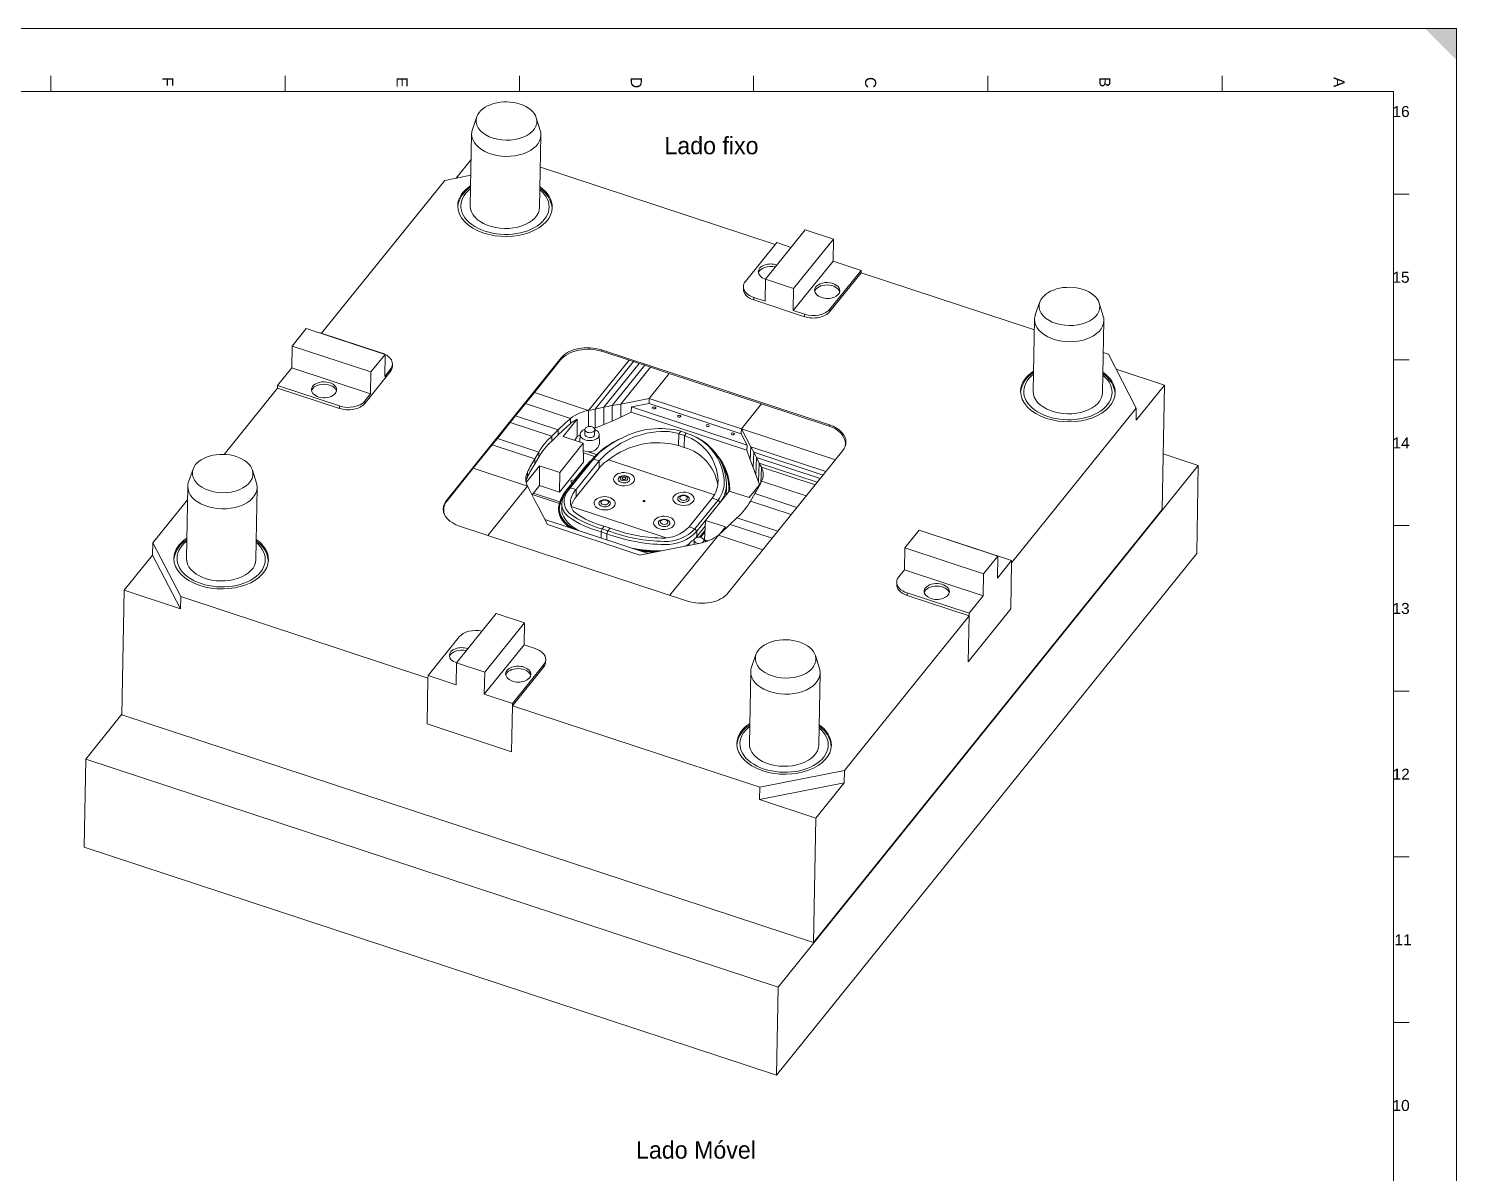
# Model space of a CAD drawing. Header units: millimetres. Extents: x 0 to 1189, y 0 to 841.
# Drawn here: x 736.1 to 1189, y 477.7 to 841 of the extents above; entities that cross this region are included whole.
import ezdxf

# ---------------------------------------------------------------- set-up
doc = ezdxf.new("R2010")
doc.units = ezdxf.units.MM
doc.linetypes.add('________________', pattern=[0])

# ---------------------------------------------------------------- blocks, each defined once
blk = doc.blocks.new('D_FRAME_DRAWING@13')
blk.add_hatch(color=7).paths.add_polyline_path([(1189, 841), (1179, 841), (1189, 831)])
at = {"color": 7, "linetype": '________________', "lineweight": 9}
for p, q in [((1189, 841), (0, 841)), ((1189, 0), (1189, 841)), ((743.12, 821), (743.12, 826)), ((817.44, 821), (817.44, 826)), ((891.75, 821), (891.75, 826)), ((966.06, 821), (966.06, 826)), ((1040.38, 821), (1040.38, 826)), ((1114.69, 821), (1114.69, 826)), ((1169, 821), (20, 821)), ((1169, 20), (1169, 821)), ((1169, 788.44), (1174, 788.44)), ((1169, 735.87), (1174, 735.87)), ((1169, 683.31), (1174, 683.31)), ((1169, 630.75), (1174, 630.75)), ((1169, 578.19), (1174, 578.19)), ((1169, 525.62), (1174, 525.62))]:
    blk.add_line(p, q, dxfattribs=at)
at = {"color": 7, "char_height": 3.5, "attachment_point": 1, "rotation": 270}
for s, insert in [('{\\fArial;F}', (781.97, 825.62)), ('{\\fArial;E}', (856.29, 825.62)), ('{\\fArial;D}', (930.6, 825.62)), ('{\\fArial;C}', (1004.91, 825.62)), ('{\\fArial;B}', (1079.22, 825.62)), ('{\\fArial;A}', (1153.54, 825.62))]:
    blk.add_mtext(s, dxfattribs=dict(at, insert=insert))
at = {"color": 7, "char_height": 3.5, "attachment_point": 1}
for s, insert in [('{\\fArial;16}', (1168.72, 816.42)), ('{\\fArial;15}', (1168.69, 763.85)), ('{\\fArial;14}', (1168.73, 711.29)), ('{\\fArial;13}', (1168.72, 658.74)), ('{\\fArial;12}', (1168.75, 606.17)), ('{\\fArial;11}', (1169.38, 553.61)), ('{\\fArial;10}', (1168.73, 501.05))]:
    blk.add_mtext(s, dxfattribs=dict(at, insert=insert))
blk = doc.blocks.new('D_FRAME_VIEW@1465')
at = {"color": 253, "linetype": '________________', "lineweight": 9, "true_color": 0xbeb69e}
for p, q in [((878.28, 813.05), (876.86, 808.99)), ((898.39, 808.6), (897.12, 812.71)), ((876.6, 807.58), (876.19, 784.71)), ((898.19, 784.32), (898.6, 807.18)), ((871.7, 793.54), (876.46, 799.45)), ((829.02, 744.32), (868.07, 792.83)), ((876.37, 794.46), (868.07, 792.83)), ((898.42, 796.98), (972.88, 772.45)), ((982.43, 777.11), (969.83, 761.45)), ((991.36, 774.17), (982.43, 777.11)), ((973.38, 773.07), (963.48, 760.77)), ((977.97, 771.56), (973.38, 773.07)), ((978.76, 758.51), (991.36, 774.17)), ((991.24, 767.19), (991.36, 774.17)), ((978.63, 751.53), (991.24, 767.19)), ((1000.16, 764.25), (991.24, 767.19)), ((969.7, 754.47), (969.83, 761.45)), ((969.83, 761.45), (978.76, 758.51)), ((990.25, 751.17), (1000.15, 763.47)), ((990.26, 751.95), (1000.16, 764.25)), ((1000.16, 764.25), (1000.15, 763.47)), ((1000.15, 763.47), (1055.11, 745.37)), ((962.83, 759.11), (962.82, 758.34)), ((978.63, 751.53), (978.76, 758.51)), ((966.13, 755.65), (966.12, 754.88)), ((966.12, 754.88), (982.19, 749.58)), ((966.13, 755.65), (969.7, 754.47)), ((990.26, 751.95), (990.25, 751.17)), ((1056.84, 754.24), (1055.42, 750.18)), ((1076.96, 749.79), (1075.69, 753.9)), ((978.63, 751.53), (982.2, 750.36)), ((982.2, 750.36), (982.19, 749.58)), ((1055.17, 748.77), (1054.76, 725.9)), ((1076.75, 725.5), (1077.16, 748.37)), ((824.16, 745.86), (819.66, 740.27)), ((849.16, 737.63), (824.16, 745.86)), ((828.54, 744.48), (828.5, 744.44)), ((848.18, 738.01), (828.54, 744.48)), ((819.53, 733.3), (819.66, 740.27)), ((819.66, 740.27), (844.66, 732.04)), ((917.81, 738.65), (917.82, 739.05)), ((990.14, 715.24), (917.82, 739.05)), ((844.66, 732.04), (849.16, 737.63)), ((849.03, 730.65), (849.16, 737.63)), ((851.46, 733.77), (851.48, 734.55)), ((905.06, 736.54), (868.6, 691.24)), ((905.06, 736.54), (905.05, 736.12)), ((1076.98, 738.17), (1078.59, 737.64)), ((1078.59, 737.64), (1087.44, 720.58)), ((819.53, 733.3), (815.03, 727.71)), ((819.53, 733.3), (844.53, 725.06)), ((842.72, 722.05), (850.82, 732.12)), ((844.53, 725.06), (844.66, 732.04)), ((849.03, 730.65), (850.83, 732.89)), ((850.83, 732.89), (850.82, 732.12)), ((1096.37, 727.88), (1081.03, 732.94)), ((798.07, 705.88), (815.02, 726.93)), ((815.03, 727.71), (815.02, 726.93)), ((815.02, 726.93), (834.66, 720.46)), ((815.03, 727.71), (834.67, 721.24)), ((842.73, 722.83), (844.53, 725.06)), ((1087.37, 716.7), (1096.37, 727.88)), ((1096.37, 727.88), (1095.66, 688.35)), ((834.67, 721.24), (834.66, 720.46)), ((842.73, 722.83), (842.72, 722.05)), ((1087.44, 720.58), (1047.89, 671.46)), ((1087.37, 716.7), (1087.44, 720.58)), ((990.14, 715.24), (990.13, 714.83)), ((957.88, 661.84), (994.35, 707.13)), ((1107.12, 702.37), (973.86, 536.86)), ((1095.98, 706.04), (1107.12, 702.37)), ((1107.12, 702.37), (1106.61, 674.46)), ((788.24, 701.22), (786.82, 697.16)), ((808.36, 696.77), (807.09, 700.88)), ((786.57, 695.75), (786.15, 672.88)), ((808.15, 672.48), (808.56, 695.35)), ((775.47, 677.81), (786.49, 691.5)), ((868.59, 690.82), (868.6, 691.24)), ((985.05, 550.97), (1095.66, 688.35)), ((872.8, 683.14), (945.12, 659.32)), ((1014.03, 676.26), (1018.53, 681.85)), ((1018.53, 681.85), (1043.53, 673.62)), ((775.4, 673.93), (775.47, 677.81)), ((775.47, 677.81), (784.32, 660.74)), ((1013.9, 669.28), (1014.03, 676.26)), ((1039.03, 668.02), (1014.03, 676.26)), ((1028.26, 678.7), (1047.9, 672.23)), ((766.4, 662.75), (775.4, 673.93)), ((775.4, 673.93), (784.25, 656.87)), ((973.36, 508.95), (1106.61, 674.46)), ((1043.53, 673.62), (1039.03, 668.02)), ((1043.4, 666.64), (1043.53, 673.62)), ((1047.9, 672.23), (1043.4, 666.64)), ((1047.89, 671.46), (1047.63, 656.88)), ((1047.89, 671.46), (1047.63, 656.88)), ((1047.9, 672.23), (1047.89, 671.46)), ((1012.1, 667.04), (1013.9, 669.28)), ((1038.9, 661.05), (1013.9, 669.28)), ((1038.9, 661.05), (1039.03, 668.02)), ((766.4, 662.75), (765.68, 623.22)), ((784.25, 656.87), (766.4, 662.75)), ((1011.46, 665.39), (1011.44, 664.61)), ((1014.76, 661.93), (1014.74, 661.15)), ((1034.4, 655.46), (1014.76, 661.93)), ((784.25, 656.87), (784.32, 660.74)), ((862.76, 634.91), (784.32, 660.74)), ((1014.74, 661.15), (1034.38, 654.68)), ((1034.12, 640.11), (1047.63, 656.88)), ((1034.12, 640.11), (1047.63, 656.88)), ((1038.9, 661.05), (1034.4, 655.46)), ((871.82, 639.72), (884.43, 655.38)), ((893.36, 652.44), (880.75, 636.78)), ((884.43, 655.38), (893.36, 652.44)), ((893.23, 645.46), (893.36, 652.44)), ((1034.38, 654.68), (994.84, 605.56)), ((1034.38, 654.68), (1034.12, 640.11)), ((1034.38, 654.68), (1034.12, 640.11)), ((1034.4, 655.46), (1034.38, 654.68)), ((862.77, 635.69), (872.67, 647.99)), ((893.23, 645.46), (880.63, 629.81)), ((893.23, 645.46), (896.8, 644.29)), ((871.7, 632.75), (871.82, 639.72)), ((880.75, 636.78), (871.82, 639.72)), ((899.46, 639.17), (889.56, 626.86)), ((899.46, 639.17), (899.45, 638.39)), ((900.09, 640.05), (900.1, 640.82)), ((966.81, 642.41), (965.39, 638.35)), ((986.92, 637.96), (985.65, 642.07)), ((862.76, 634.91), (862.49, 620.34)), ((862.76, 634.91), (862.49, 620.34)), ((862.77, 635.69), (862.76, 634.91)), ((871.7, 632.75), (862.77, 635.69)), ((880.63, 629.81), (880.75, 636.78)), ((889.54, 626.09), (899.45, 638.39)), ((965.13, 636.94), (964.72, 614.07)), ((986.72, 613.67), (987.13, 636.54)), ((889.56, 626.86), (880.63, 629.81)), ((889.54, 626.09), (889.28, 611.52)), ((889.54, 626.09), (889.28, 611.52)), ((889.56, 626.86), (889.54, 626.09)), ((967.98, 600.26), (889.54, 626.09)), ((754.23, 609.2), (765.69, 623.43)), ((765.68, 623.22), (985.05, 550.97)), ((862.49, 620.34), (889.28, 611.52)), ((862.49, 620.34), (889.28, 611.52)), ((754.23, 609.2), (753.72, 581.29)), ((973.86, 536.86), (754.23, 609.2)), ((967.98, 600.26), (994.84, 605.56)), ((994.77, 601.68), (994.84, 605.56)), ((967.91, 596.38), (994.77, 601.68)), ((967.91, 596.38), (967.98, 600.26)), ((994.77, 601.68), (985.76, 590.5)), ((985.76, 590.5), (967.91, 596.38)), ((985.76, 590.5), (985.05, 550.97)), ((753.72, 581.29), (973.36, 508.95)), ((973.86, 536.86), (973.36, 508.95))]:
    blk.add_line(p, q, dxfattribs=at)
at = {"color": 9, "linetype": '________________', "lineweight": 9, "true_color": 0xb1b1f0}
for p, q in [((926.56, 735.77), (918.26, 738.51)), ((904.83, 735.86), (896.51, 725.52)), ((913.73, 719.85), (926.56, 735.77)), ((915.84, 720.26), (927.96, 735.31)), ((918.55, 720.83), (929.74, 734.73)), ((921.2, 721.36), (931.5, 734.15)), ((927.96, 735.31), (926.56, 735.77)), ((929.74, 734.73), (927.96, 735.31)), ((931.5, 734.15), (929.74, 734.73)), ((933.35, 733.54), (931.5, 734.15)), ((923.95, 721.86), (933.35, 733.54)), ((932.94, 723.64), (939.32, 731.57)), ((933.35, 733.54), (939.32, 731.57)), ((939.32, 731.57), (968.59, 721.93)), ((896.51, 725.52), (893.69, 722.01)), ((913.73, 719.85), (896.51, 725.52)), ((893.69, 722.01), (890.53, 718.1)), ((908.02, 717.29), (893.69, 722.01)), ((915.84, 720.26), (913.73, 719.85)), ((915.84, 720.26), (915.77, 714.19)), ((918.55, 720.83), (915.84, 720.26)), ((918.55, 720.83), (918.5, 715.34)), ((921.2, 721.36), (921.14, 716.47)), ((923.95, 721.86), (921.2, 721.36)), ((923.95, 721.86), (923.9, 717.68)), ((923.95, 721.86), (932.94, 723.64)), ((927.29, 720.93), (927.26, 719.32)), ((932.91, 722.04), (927.29, 720.93)), ((963.99, 708.84), (927.29, 720.93)), ((932.94, 723.64), (932.91, 722.04)), ((932.91, 722.04), (962.14, 712.41)), ((932.94, 723.64), (962.2, 714)), ((962.2, 714), (968.59, 721.93)), ((968.59, 721.93), (989.69, 714.98)), ((888.85, 716.01), (884.79, 710.97)), ((890.53, 718.1), (888.85, 716.01)), ((902.01, 711.68), (888.85, 716.01)), ((904.06, 713.65), (890.53, 718.1)), ((910.08, 717.04), (905.69, 711.59)), ((908.02, 717.29), (908.02, 715.7)), ((910.08, 711.52), (910.08, 717.04)), ((913.73, 719.85), (913.68, 714.71)), ((918.5, 715.34), (921.14, 716.47)), ((921.14, 716.47), (923.9, 717.68)), ((923.9, 717.68), (927.26, 719.32)), ((963.94, 707.24), (927.26, 719.32)), ((904.06, 713.65), (902.01, 711.68)), ((904.06, 712.06), (902.01, 710.09)), ((902.01, 711.68), (902.01, 710.09)), ((904.06, 713.65), (904.06, 712.06)), ((905.69, 711.59), (912.04, 709.49)), ((910.08, 711.52), (909.36, 710.37)), ((910.08, 711.52), (911.01, 712.13)), ((911.02, 712.26), (910.92, 709.86)), ((912.53, 713.77), (912.54, 712.19)), ((915.77, 714.19), (915.54, 714.1)), ((915.59, 712.14), (915.65, 713.71)), ((915.77, 714.19), (918.5, 715.34)), ((917.12, 709.3), (917.11, 712.15)), ((942.26, 708.69), (942.33, 712.43)), ((942.33, 712.43), (943, 713.26)), ((942.33, 712.43), (944.14, 711.83)), ((943, 713.26), (944.82, 712.66)), ((944.08, 708.1), (944.14, 711.83)), ((944.14, 711.83), (944.82, 712.66)), ((944.82, 712.66), (946.78, 711.88)), ((947.18, 711.69), (946.78, 711.88)), ((962.2, 714), (962.14, 712.41)), ((962.14, 712.41), (963.99, 708.84)), ((962.2, 714), (965.16, 708.29)), ((962.2, 714), (991.98, 704.19)), ((883.11, 708.88), (877.14, 701.46)), ((884.79, 710.97), (883.11, 708.88)), ((896.64, 704.43), (883.11, 708.88)), ((897.95, 706.63), (884.79, 710.97)), ((897.95, 706.63), (896.64, 704.43)), ((897.95, 706.63), (897.96, 705.05)), ((912.04, 709.49), (904.54, 700.18)), ((912.04, 709.49), (912.11, 703.39)), ((912.59, 706.93), (912.07, 707.16)), ((912.59, 706.93), (913.3, 706.77)), ((913.3, 706.77), (916.21, 705.81)), ((924.22, 711.07), (923.94, 710.94)), ((942.26, 708.69), (944.08, 708.1)), ((963.99, 708.84), (963.94, 707.24)), ((963.94, 707.24), (965, 704.14)), ((965.16, 708.29), (965, 704.14)), ((966.12, 706.56), (965.16, 708.29)), ((965.16, 708.29), (988.97, 700.45)), ((995.17, 708.63), (995.18, 709.21)), ((898.19, 702.27), (893.92, 696.97)), ((897.96, 705.05), (896.64, 702.84)), ((896.64, 704.43), (896.64, 702.84)), ((898.19, 702.27), (898.14, 696.01)), ((904.54, 700.18), (898.19, 702.27)), ((912.11, 703.39), (904.49, 693.92)), ((907.27, 694.98), (914.59, 704.07)), ((907.91, 695.32), (915.23, 704.41)), ((909.29, 697.77), (912.97, 702.34)), ((909.77, 694.71), (917.09, 703.8)), ((912.08, 706.41), (915.63, 705.24)), ((914.59, 704.07), (915.23, 704.41)), ((917.09, 703.8), (915.23, 704.41)), ((917.05, 701.52), (917.09, 703.8)), ((920.02, 704.14), (953.64, 693.06)), ((965, 704.14), (965.93, 701.72)), ((966.12, 706.56), (965.93, 701.72)), ((966.12, 706.56), (988.07, 699.33)), ((966.99, 704.88), (966.77, 699.44)), ((967.84, 703.14), (966.99, 704.88)), ((966.99, 704.88), (987.18, 698.23)), ((967.84, 703.14), (967.6, 697.13)), ((968.53, 701.8), (967.84, 703.14)), ((967.84, 703.14), (986.25, 697.07)), ((868.82, 691.12), (877.14, 701.46)), ((894.36, 695.79), (877.14, 701.46)), ((894.29, 700.24), (894.3, 698.66)), ((904.54, 700.18), (904.49, 693.92)), ((909.29, 697.77), (909.28, 697.57)), ((909.73, 692.43), (917.05, 701.52)), ((965.93, 701.72), (966.77, 699.44)), ((966.77, 699.44), (967.6, 697.13)), ((968.53, 701.74), (968.34, 696.82)), ((968.53, 701.8), (985.54, 696.2)), ((968.53, 701.8), (968.53, 701.74)), ((894.36, 695.79), (881.79, 680.18)), ((894.36, 695.79), (895.06, 694.45)), ((895.06, 694.45), (895.9, 692.7)), ((896.22, 693.63), (895.77, 693.12)), ((904.47, 690.26), (895.77, 693.12)), ((898.14, 696.01), (896.22, 693.63)), ((904.61, 690.87), (896.22, 693.63)), ((898.14, 696.01), (904.49, 693.92)), ((906.57, 694.39), (908.77, 697.13)), ((907.27, 694.98), (907.91, 695.32)), ((909.77, 694.71), (907.91, 695.32)), ((909.73, 692.43), (909.77, 694.71)), ((950.8, 684.94), (958.3, 694.26)), ((957.43, 694.66), (957.27, 692.98)), ((957.43, 694.66), (957.47, 696.59)), ((958.23, 694.89), (958.19, 694.12)), ((958.3, 694.26), (964.65, 692.17)), ((958.48, 694.88), (958.46, 694.21)), ((958.46, 694.2), (958.48, 694.7)), ((958.48, 694.69), (958.48, 694.88)), ((964.65, 692.17), (968.24, 696.62)), ((965.06, 691.09), (966.46, 693.48)), ((966.46, 693.48), (979.81, 689.08)), ((967.6, 697.13), (967.94, 696.26)), ((968.6, 697.34), (982.72, 692.69)), ((895.9, 692.7), (896.78, 691.02)), ((896.78, 691.02), (897.73, 689.3)), ((900.69, 683.59), (897.73, 689.3)), ((904.16, 688.64), (904.15, 688.45)), ((904.46, 690.43), (904.66, 691.01)), ((904.46, 690.43), (904.71, 690.4)), ((904.66, 691.01), (904.91, 690.97)), ((904.71, 690.4), (904.91, 690.97)), ((905.23, 690.06), (904.72, 690.24)), ((905.23, 690.31), (905.2, 688.37)), ((908.13, 689.36), (938.28, 679.44)), ((952.92, 692), (945.6, 682.91)), ((954.78, 691.38), (947.46, 682.29)), ((952.92, 692), (954.78, 691.38)), ((955.41, 690.62), (954.78, 691.38)), ((965.06, 691.09), (965.08, 691.08)), ((965.08, 691.08), (978, 686.83)), ((867.75, 688.36), (867.73, 687.49)), ((899.82, 685.27), (932.61, 674.47)), ((950.8, 684.9), (948.09, 681.53)), ((950.8, 684.94), (950.5, 678.76)), ((957.15, 682.85), (950.8, 684.94)), ((958.55, 683.65), (960.77, 685.77)), ((960.77, 685.77), (973.71, 681.5)), ((929.96, 673.95), (900.69, 683.59)), ((917.7, 681.29), (917.66, 679.39)), ((917.7, 681.29), (918.03, 682.24)), ((919.51, 680.7), (917.7, 681.29)), ((918.7, 683.08), (918.03, 682.24)), ((919.84, 681.65), (918.03, 682.24)), ((920.52, 682.48), (918.7, 683.08)), ((919.51, 680.7), (919.48, 678.8)), ((919.51, 680.7), (919.84, 681.65)), ((920.52, 682.48), (919.84, 681.65)), ((954.87, 680.29), (939.48, 661.18)), ((945.6, 682.91), (947.46, 682.29)), ((948.09, 681.53), (947.46, 682.29)), ((948.06, 679.81), (947.71, 679.4)), ((950.71, 683.1), (948.06, 679.81)), ((948.09, 681.53), (948.06, 679.81)), ((948.06, 679.81), (948.63, 679.62)), ((950.65, 681.79), (949.43, 680.27)), ((950.63, 681.41), (949.65, 680.2)), ((950.62, 681.21), (949.65, 680)), ((949.65, 680), (949.65, 680.2)), ((954.87, 680.29), (968.99, 675.64)), ((955.58, 680.9), (957.15, 682.85)), ((958.55, 683.65), (958.57, 683.64)), ((958.57, 683.64), (971.9, 679.25)), ((938.95, 675.72), (929.96, 673.95)), ((938.95, 675.72), (941.69, 676.23)), ((941.69, 676.23), (944.34, 676.75)), ((944.45, 676.82), (944.25, 676.73)), ((944.34, 676.75), (947.05, 677.32)), ((944.83, 677.01), (944.45, 676.82)), ((945.77, 677.64), (944.83, 677.01)), ((945.13, 676.92), (944.83, 677.01)), ((945.63, 677.14), (945.63, 677.02)), ((947.18, 678.84), (947.02, 678.69)), ((947.05, 677.32), (949.16, 677.74)), ((947.15, 678.65), (947.15, 677.34)), ((950.24, 677.99), (950.27, 678.59)), ((950.5, 678.76), (951.56, 678.41))]:
    blk.add_line(p, q, dxfattribs=at)
at = {"color": 9, "linetype": '________________', "lineweight": 9, "true_color": 0xb1b1f0, "extrusion": (0, 0, -1)}
for points in [[(-917.09, 703.8, 0.213392), (-938.14, 713.19, 0.066739), (-942.33, 712.43)], [(-946.78, 711.88, 0.288095), (-956.75, 696.8, 0.158372), (-954.78, 691.38)], [(-918.03, 682.24, 0.089942), (-907.86, 686.98, 0.432338), (-907.35, 694.56), (-907.62, 694.94), (-907.91, 695.32), (-907.91, 695.32)], [(-908.6, 682.38, 0.250183), (-904.16, 688.31), (-904.16, 688.42), (-904.15, 688.53), (-904.16, 688.64), (-904.16, 688.64)], [(-909.4, 682.12, 0.237909), (-904.44, 687.96, 0.033046), (-904.41, 688.64)], [(-917.7, 681.29, 0.089749), (-907.27, 686.16, 0.22729), (-905.23, 690.31)], [(-918.7, 683.08, 0.091397), (-909.52, 687.33, 0.227487), (-907.93, 690.62)], [(-910.86, 681.63, 0.191353), (-905.39, 686.94, 0.07666), (-905.2, 688.36)], [(-948.09, 681.53, 0.21498), (-937.79, 677.27, 0.086825), (-919.51, 680.7)], [(-947.46, 682.29, 0.215788), (-937.69, 678.27, 0.085934), (-919.84, 681.65)], [(-945.6, 682.91, 0.219708), (-936.71, 679.32, 0.084093), (-920.52, 682.48)]]:
    blk.add_lwpolyline(points, format="xyb", dxfattribs=at)
at = {"color": 9, "linetype": '________________', "lineweight": 9, "true_color": 0xb1b1f0}
blk.add_lwpolyline([(904.15, 688.46, 0.266225), (907.95, 682.67), (908.16, 682.53), (908.18, 682.52), (908.18, 682.52)], format="xyb", dxfattribs=at)
at = {"color": 253, "linetype": '________________', "lineweight": 9, "true_color": 0xbeb69e}
for centre, radius, start, end in [((880.74, 783.27), 8.62, 121.0434, 172.3459), ((893.66, 783.08), 8.54, 5.1227, 57.1494), ((1059.3, 724.46), 8.62, 121.0434, 172.3459), ((1072.23, 724.27), 8.54, 5.1227, 57.1494), ((790.7, 671.44), 8.62, 121.0434, 172.3459), ((803.63, 671.25), 8.54, 5.1227, 57.1494), ((969.27, 612.63), 8.62, 121.0434, 172.3459), ((982.19, 612.44), 8.54, 5.1227, 57.1494)]:
    blk.add_arc(centre, radius, start, end, dxfattribs=at)
at = {"color": 9, "linetype": '________________', "lineweight": 9, "true_color": 0xb1b1f0}
for centre, radius, start, end in [((915.88, 707.37), 12.66, 99.7923, 128.3932), ((914.59, 707.84), 10.25, 116.1088, 129.8633), ((935.62, 684.59), 25, 74.5825, 128.5877), ((940.09, 693.87), 14.78, 9.0403, 74.345), ((898.64, 698.07), 4.86, 153.3489, 180.1096), ((898.68, 698.11), 4.9, 180.5875, 208.2363), ((898.78, 696.44), 5, 153.5925, 170.2794), ((964.23, 699.49), 4.88, 358.4438, 28.2761), ((964.24, 699.53), 4.88, 333.374, 357.958), ((947.01, 690.22), 12.66, 279.7919, 308.3936), ((936.98, 721.12), 46.37, 261.6829, 266.806)]:
    blk.add_arc(centre, radius, start, end, dxfattribs=at)
at = {"color": 9, "linetype": '________________', "lineweight": 9, "true_color": 0xb1b1f0, "extrusion": (0, 0, -1)}
for centre, radius, start, end in [((-936.42, 688.08), 26.02, 62.0358, 104.6467), ((-939.18, 697.02), 15.62, 108.5427, 178.1793), ((-940.06, 695.78), 17.43, 114.1062, 177.3417), ((-914.04, 709.81), 3.13, 189.4257, 283.6141), ((-934.63, 686.59), 26.59, 41.0904, 66.3087), ((-934.85, 687.34), 26, 41.0323, 65.8721), ((-926.66, 693.59), 12.46, 39.5064, 57.7883), ((-942.01, 694.81), 16.47, 138.1472, 179.7704), ((-942.39, 694.93), 15.84, 147.4729, 180.1482), ((-942.55, 694.75), 15.68, 151.26, 180.1696), ((-913.1, 689.66), 7.89, 4.7346, 42.3782), ((-914.76, 690), 6.86, 5.2136, 43.3291), ((-945.68, 697.52), 9.11, 180.0548, 217.3424), ((-947.56, 696.65), 9.91, 180.3245, 213.7441), ((-910.29, 688.5), 6.14, 1.3593, 18.3072), ((-910.45, 688.5), 6.04, 1.3626, 18.3542), ((-910.5, 688.29), 6.09, 1.3094, 18.6609), ((-914.71, 687.35), 10.4, 16.1472, 32.0896), ((-916.18, 687.11), 8.36, 15.6583, 39.5357), ((-936.24, 718.59), 43.34, 269.5521, 281.496), ((-936.64, 720.34), 45.27, 271.1637, 280.2409), ((-936.67, 720.42), 45.51, 272.0829, 278.9833)]:
    blk.add_arc(centre, radius, start, end, dxfattribs=at)
at = {"color": 253, "linetype": '________________', "lineweight": 9, "true_color": 0xbeb69e}
for centre, major_axis, start_param, end_param in [((887.68, 811.64), (-9.62, 0.17), 4.256745, 6.078082), ((887.68, 811.64), (-9.62, 0.17), 3.346696, 4.256745), ((887.68, 811.64), (-9.62, 0.17), 6.078082, 9.629881), ((887.19, 784.51), (-14, 0.25), 5.616239, 10.091724), ((887.19, 784.51), (-15, 0.27), 5.535601, 6.283185), ((887.19, 784.51), (-15, 0.27), 3.141593, 3.889177), ((887.19, 784.51), (-15, 0.27), 0, 1.115152), ((887.19, 784.51), (-11, 0.2), 0, 3.141593), ((887.19, 784.51), (-15, 0.27), 1.115152, 3.141593), ((971.54, 763.77), (-4, 0.07), 4.22206, 6.283185), ((971.53, 763), (-4, 0.07), 4.357272, 6.129141), ((971.54, 763.77), (-4, 0.07), 0, 1.115152), ((971.54, 763.77), (-4, 0.07), 1.115152, 1.149837), ((968.82, 758.23), (-6, 0.11), 0, 1.115152), ((989.4, 757.89), (-4, 0.07), 0, 1.115152), ((989.4, 757.89), (-4, 0.07), 3.141593, 6.283185), ((989.38, 757.12), (-4, 0.07), 3.295637, 6.129141), ((989.4, 757.89), (-4, 0.07), 1.115152, 3.141593), ((1066.24, 752.83), (-9.62, 0.17), 4.256745, 6.078082), ((1066.24, 752.83), (-9.62, 0.17), 3.346696, 4.256745), ((1066.24, 752.83), (-9.62, 0.17), 6.078082, 9.629881), ((984.89, 752.94), (-6, 0.11), 1.115152, 2.685949), ((913.54, 733.74), (-9.5, 0.17), 4.256745, 5.827541), ((845.46, 733.88), (-6, 0.11), 2.685949, 3.141593), ((1065.75, 725.7), (-14, 0.25), 5.616239, 10.091724), ((1065.75, 725.7), (-15, 0.27), 5.535601, 6.283185), ((1065.75, 725.7), (-15, 0.27), 3.141593, 3.889177), ((829.78, 726.38), (-4, 0.07), 0, 2.685949), ((829.78, 726.38), (-4, 0.07), 3.141593, 6.283185), ((829.77, 725.61), (-4, 0.07), 3.295637, 6.129141), ((829.78, 726.38), (-4, 0.07), 2.685949, 3.141593), ((1065.75, 725.7), (-15, 0.27), 0, 1.115152), ((1065.75, 725.7), (-11, 0.2), 0, 3.141593), ((1065.75, 725.7), (-15, 0.27), 1.115152, 3.141593), ((837.36, 723.82), (-6, 0.11), 1.115152, 2.685949), ((985.86, 709.92), (-9.5, 0.17), 3.141593, 4.256745), ((985.86, 709.92), (-9.5, 0.17), 2.685949, 3.141593), ((797.64, 699.81), (-9.62, 0.17), 4.256745, 6.078082), ((797.64, 699.81), (-9.62, 0.17), 3.346696, 4.256745), ((797.64, 699.81), (-9.62, 0.17), 6.078082, 9.629881), ((877.08, 688.45), (-9.5, 0.17), 0, 1.115152), ((877.08, 688.45), (-9.5, 0.17), 5.827541, 6.283185), ((797.15, 672.68), (-14, 0.25), 5.616239, 10.091724), ((797.15, 672.68), (-15, 0.27), 5.535601, 6.283185), ((797.15, 672.68), (-15, 0.27), 3.141593, 3.889177), ((1025.56, 675.34), (-6, 0.11), 4.256745, 4.41993), ((797.15, 672.68), (-15, 0.27), 0, 1.115152), ((797.15, 672.68), (-11, 0.2), 0, 3.141593), ((797.15, 672.68), (-15, 0.27), 1.115152, 3.141593), ((1017.46, 665.28), (-6, 0.11), 5.827541, 6.283185), ((949.4, 664.63), (-9.5, 0.17), 1.115152, 2.685949), ((1017.44, 664.51), (-6, 0.11), 0, 1.115152), ((1017.46, 665.28), (-6, 0.11), 0, 1.115152), ((1024.14, 661.59), (-4, 0.07), 3.295637, 6.127812), ((878.03, 646.22), (-6, 0.11), 4.400791, 5.827541), ((873.52, 641.27), (-4, 0.07), 4.357272, 6.129141), ((894.1, 640.93), (-6, 0.11), 3.141593, 4.256745), ((976.21, 641), (-9.62, 0.17), 4.256745, 6.078082), ((976.21, 641), (-9.62, 0.17), 3.346696, 4.256745), ((894.09, 640.16), (-6, 0.11), 2.685949, 3.141593), ((894.1, 640.93), (-6, 0.11), 2.685949, 3.141593), ((976.21, 641), (-9.62, 0.17), 6.078082, 9.629881), ((891.38, 635.39), (-4, 0.07), 3.295637, 6.129141), ((975.72, 613.87), (-14, 0.25), 5.616239, 10.091724), ((975.72, 613.87), (-15, 0.27), 5.535601, 6.283185), ((975.72, 613.87), (-15, 0.27), 3.141593, 3.889177), ((975.72, 613.87), (-15, 0.27), 0, 1.115152), ((975.72, 613.87), (-11, 0.2), 0, 3.141593), ((975.72, 613.87), (-15, 0.27), 1.115152, 3.141593)]:
    blk.add_ellipse(centre, major_axis=major_axis, ratio=0.631607, start_param=start_param, end_param=end_param, dxfattribs=at)
at = {"color": 253, "linetype": '________________', "lineweight": 9, "true_color": 0xbeb69e, "extrusion": (0, 0, -1)}
for centre, major_axis, start_param, end_param in [((887.6, 807.38), (11, -0.2), 0, 3.141593), ((887.6, 807.38), (11, -0.2), 3.141593, 3.346696), ((887.6, 807.38), (11, -0.2), 6.078082, 6.283185), ((968.83, 759.01), (6, -0.11), 2.02644, 3.141593), ((968.83, 759.01), (6, -0.11), 3.141593, 3.597236), ((984.9, 753.71), (6, -0.11), 0.455644, 2.02644), ((1066.17, 748.57), (11, -0.2), 0, 3.141593), ((1066.17, 748.57), (11, -0.2), 3.141593, 3.346696), ((1066.17, 748.57), (11, -0.2), 6.078082, 6.283185), ((845.48, 734.66), (6, -0.11), 5.168033, 5.331218), ((845.48, 734.66), (6, -0.11), 5.361675, 6.283185), ((845.48, 734.66), (6, -0.11), 0, 0.455644), ((837.37, 724.59), (6, -0.11), 0.455644, 2.02644), ((797.56, 695.55), (11, -0.2), 0, 3.141593), ((797.56, 695.55), (11, -0.2), 3.141593, 3.346696), ((797.56, 695.55), (11, -0.2), 6.078082, 6.283185), ((1024.15, 662.37), (4, -0.07), 0, 3.141593), ((1024.15, 662.37), (4, -0.07), 3.141593, 3.597236), ((1024.15, 662.37), (4, -0.07), 3.597236, 6.283185), ((873.54, 642.04), (4, -0.07), 3.141593, 5.168033), ((873.54, 642.04), (4, -0.07), 5.168033, 5.202718), ((873.54, 642.04), (4, -0.07), 1.991755, 3.141593), ((891.39, 636.16), (4, -0.07), 3.141593, 5.168033), ((891.39, 636.16), (4, -0.07), 0, 3.141593), ((891.39, 636.16), (4, -0.07), 5.168033, 6.283185), ((976.13, 636.74), (11, -0.2), 0, 3.141593), ((976.13, 636.74), (11, -0.2), 3.141593, 3.346696), ((976.13, 636.74), (11, -0.2), 6.078082, 6.283185)]:
    blk.add_ellipse(centre, major_axis=major_axis, ratio=0.631607, start_param=start_param, end_param=end_param, dxfattribs=at)
at = {"color": 9, "linetype": '________________', "lineweight": 9, "true_color": 0xb1b1f0}
for centre, major_axis, start_param, end_param in [((913.76, 732.92), (-10, 0.18), 4.256745, 5.827541), ((931.45, 698.79), (-36.99, 0.67), 5.004421, 5.079866), ((981.62, 682.27), (-91.39, 1.65), 5.659971, 5.737207), ((981.59, 680.69), (-91.35, 1.64), 5.659971, 5.737211), ((931.45, 698.79), (-35.52, 0.64), 5.700229, 5.954854), ((985.18, 709.39), (-10, 0.18), 3.141593, 4.256745), ((931.42, 697.22), (-35.49, 0.64), 5.700225, 5.954858), ((985.18, 709.39), (-10, 0.18), 3.006808, 3.141593), ((981.62, 682.27), (-91.39, 1.65), 5.917876, 5.995111), ((981.59, 680.69), (-91.35, 1.64), 5.917872, 5.995111), ((931.45, 698.79), (-36.99, 0.67), 3.433625, 3.509069), ((926.75, 687.74), (-22.35, 0.4), 5.851604, 6.081079), ((881.27, 715.32), (-91.39, 1.65), 2.782229, 2.853518), ((881.27, 715.32), (-91.39, 1.65), 2.782223, 2.782229), ((877.74, 688.18), (-10, 0.18), 5.827541, 6.283185), ((931.31, 691.07), (-0.3, 0.005), 5.827541, 8.969134), ((931.31, 691.07), (-0.3, 0.005), 5.331019, 5.827541), ((931.31, 691.07), (-0.3, 0.005), 4.093759, 5.331019), ((931.31, 691.07), (-0.3, 0.005), 2.685949, 4.093759), ((931.45, 698.79), (-35.56, 0.64), 2.55173, 2.820167), ((877.74, 688.18), (-10, 0.18), 0, 0.302668), ((929.47, 686.85), (-22.35, 0.4), 2.63228, 2.685949), ((881.27, 715.32), (-91.39, 1.65), 2.518379, 2.589675)]:
    blk.add_ellipse(centre, major_axis=major_axis, ratio=0.631607, start_param=start_param, end_param=end_param, dxfattribs=at)
at = {"color": 9, "linetype": '________________', "lineweight": 9, "true_color": 0xb1b1f0, "extrusion": (0, 0, -1)}
for centre, major_axis, start_param, end_param in [((934.5, 720.64), (0.508, -0.009), 3.141593, 6.283185), ((934.5, 720.64), (0.508, -0.009), 0.455644, 3.141593), ((934.48, 720.01), (0.508, -0.009), 4.522303, 4.902475), ((934.5, 720.64), (0.508, -0.009), 0, 0.455644), ((942.43, 718.03), (0.508, -0.009), 0.455644, 3.141593), ((942.43, 718.03), (0.508, -0.009), 3.141593, 6.283185), ((942.42, 717.4), (0.508, -0.009), 4.522303, 4.902475), ((942.43, 718.03), (0.508, -0.009), 0, 0.455644), ((914.06, 712.18), (3.05, -0.05), 6.268965, 9.438999), ((914.06, 712.18), (3.05, -0.05), 3.155813, 4.177299), ((914.09, 713.75), (1.56, -0.03), 3.127372, 6.297406), ((914.09, 713.75), (1.56, -0.03), 2.02644, 3.127372), ((914.06, 712.18), (1.52, -0.03), 0.014221, 3.127372), ((914.09, 713.75), (1.56, -0.03), 0.014221, 2.02644), ((914.06, 712.18), (3.05, -0.05), 5.247479, 6.268965), ((951.5, 715.04), (0.508, -0.009), 0.455644, 3.141593), ((951.5, 715.04), (0.508, -0.009), 3.141593, 6.283185), ((951.49, 714.41), (0.508, -0.009), 4.522303, 4.902475), ((951.5, 715.04), (0.508, -0.009), 0, 0.455644), ((959.44, 712.43), (0.508, -0.009), 3.141593, 6.283185), ((959.44, 712.43), (0.508, -0.009), 0.455644, 3.141593), ((959.43, 711.8), (0.508, -0.009), 4.522303, 4.902475), ((959.44, 712.43), (0.508, -0.009), 0, 0.455644), ((933.15, 695.7), (22.6, -0.41), 3.597236, 3.732127), ((908.75, 697.35), (0.65, -0.012), 3.141593, 5.667447), ((908.75, 697.54), (0.65, -0.012), 5.667447, 6.086769), ((924.95, 698), (3.35, -0.06), 2.02644, 3.141601), ((924.95, 698), (3.35, -0.06), 3.141601, 6.283164), ((924.95, 698), (1.83, -0.03), 2.02644, 3.141537), ((924.95, 698), (1.83, -0.03), 3.141537, 6.28323), ((924.95, 698), (3.35, -0.06), 6.283164, 8.309625), ((924.95, 698), (1.83, -0.03), 0.000045, 2.02644), ((924.95, 698.28), (0.6, -0.011), 3.141593, 5.168033), ((924.95, 698.28), (0.6, -0.011), 0, 3.141593), ((924.95, 698.28), (0.6, -0.011), 5.168033, 6.283185), ((926.75, 687.74), (22.6, -0.41), 3.343699, 3.597236), ((908.75, 697.35), (0.65, -0.012), 1.75529, 3.141593), ((908.75, 697.54), (0.65, -0.012), 1.107704, 1.527026), ((943.82, 691.79), (3.35, -0.06), 3.141601, 5.168033), ((943.82, 691.79), (1.83, -0.03), 3.141537, 6.28323), ((943.82, 691.79), (3.35, -0.06), 5.168033, 6.283164), ((918.8, 690.36), (3.35, -0.06), 2.02644, 3.141601), ((918.8, 690.36), (3.35, -0.06), 3.141601, 6.283164), ((918.8, 690.36), (1.83, -0.03), 2.02644, 3.141537), ((918.8, 690.36), (1.83, -0.03), 3.141537, 6.28323), ((918.8, 690.36), (3.35, -0.06), 6.283164, 8.309625), ((918.8, 690.36), (1.83, -0.03), 0.000045, 2.02644), ((943.82, 691.79), (3.35, -0.06), 6.283164, 9.424787), ((943.82, 691.79), (1.83, -0.03), 2.02644, 3.141537), ((943.82, 691.79), (1.83, -0.03), 0.000045, 2.02644), ((937.67, 684.15), (3.35, -0.06), 2.02644, 3.141601), ((937.67, 684.15), (3.35, -0.06), 3.141601, 6.283164), ((937.67, 684.15), (1.83, -0.03), 2.02644, 3.141537), ((937.67, 684.15), (1.83, -0.03), 3.141537, 6.28323), ((937.67, 684.15), (3.35, -0.06), 6.283164, 8.309625), ((937.67, 684.15), (1.83, -0.03), 0.000045, 2.02644), ((948.71, 678.63), (1.56, -0.03), 3.127372, 5.168033), ((929.47, 686.85), (22.6, -0.41), 0.455644, 0.505369), ((929.47, 686.65), (22.6, -0.41), 0.455644, 0.491973), ((948.71, 678.63), (1.56, -0.03), 5.168033, 6.297406), ((948.68, 677.06), (3.05, -0.05), 3.155813, 4.177299), ((948.68, 677.06), (3.05, -0.05), 3.094949, 3.155813), ((948.71, 678.63), (1.56, -0.03), 1.560583, 3.127372), ((948.71, 678.63), (1.56, -0.03), 0.014221, 0.895178), ((948.68, 677.06), (3.05, -0.05), 5.247479, 5.595914)]:
    blk.add_ellipse(centre, major_axis=major_axis, ratio=0.631607, start_param=start_param, end_param=end_param, dxfattribs=at)
for centre in [(924.95, 698.28), (918.8, 690.64), (943.82, 692.06), (937.67, 684.43)]:
    blk.add_ellipse(centre, major_axis=(1.21, -0.02), ratio=0.631607, dxfattribs=at)
at = {"color": 7, "linetype": '________________', "lineweight": 9}
for centre, major_axis, start_param, end_param in [((931.31, 691.07), (-0.3, 0.005), 5.827541, 8.969134), ((931.31, 691.07), (-0.3, 0.005), 5.331019, 5.827541), ((931.31, 691.07), (-0.3, 0.005), 4.093759, 5.331019), ((931.31, 691.08), (-0.085, 0.0015), 5.893509, 8.969134), ((931.31, 691.08), (-0.085, 0.0015), 3.531269, 5.893509), ((931.31, 691.08), (-0.085, 0.0015), 2.685949, 3.531269), ((931.31, 691.07), (-0.3, 0.005), 2.685949, 4.093759)]:
    blk.add_ellipse(centre, major_axis=major_axis, ratio=0.631607, start_param=start_param, end_param=end_param, dxfattribs=at)

msp = doc.modelspace()

# ---------------------------------------------------------------- block references
at = {"color": 7}
msp.add_blockref('D_FRAME_DRAWING@13', (0, 0), dxfattribs=at)
at = {"color": 7, "linetype": '________________', "lineweight": 20}
msp.add_blockref('D_FRAME_VIEW@1465', (0, 0), dxfattribs=at)

# ---------------------------------------------------------------- texts
at = {"color": 7, "char_height": 5.5, "attachment_point": 1}
for s, insert in [('{\\fIsonormD;Lado fixo}', (937.76, 806.61)), ('{\\fIsonormD;Lado Móvel}', (928.76, 487.93))]:
    msp.add_mtext(s, dxfattribs=dict(at, insert=insert))

doc.saveas('drawing.dxf')
